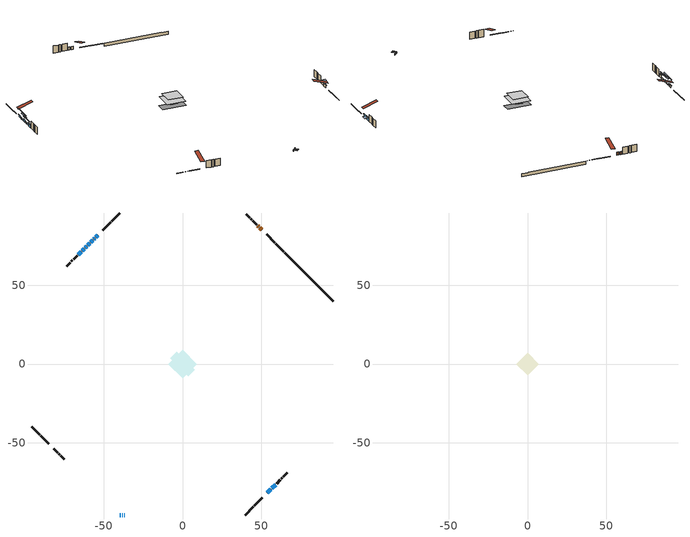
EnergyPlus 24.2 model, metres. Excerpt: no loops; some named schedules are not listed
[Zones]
conditioned space
 floor outside (Floor1 construction): -3.42,0 0,3.42 3.42,0 0,-3.42 z0.3
 floor adiabatic (AdiabaticFloorConstruction): -8.96,0 0,8.96 8.96,0 0,-8.96 z2.74
 floor foundation (Slab1 construction): -7.72,3.51 -3.51,7.72 7.72,-3.51 3.51,-7.72 z-1.83
 wall outside (RimJoist1 construction): 39.71,-95.87 44.93,-90.65 / -95.87,-39.71 -90.65,-44.93 / -39.71,95.87 -44.93,90.65 / 64.32,71.26 59.1,76.48 z0.3:0.6
 wall outside (RimJoist2 construction): 45.58,-90 50.68,-84.9 / -90,-45.58 -84.9,-50.68 / -45.58,90 -50.68,84.9 / 58.45,77.13 53.35,82.23 z0.3:0.6
 wall outside (AdiabaticWallConstruction 1): 50.22,85.36 49.04,86.54 / 48.39,87.19 47.8,87.78 z0.3:2.33
 wall outside (AdiabaticWallConstruction): -39.71,-95.87 -39.18,-95.87 / -38.25,-95.87 -37.89,-95.87 z0.3:1.16; -53.81,81.77 -55.02,80.57 z0.3:1.7; -55.67,79.91 -56.43,79.15 z0.3:1.22; 53.81,-81.77 55.97,-79.61 z0.3:2.08; -57.08,78.5 -58.24,77.35 z0.3:0.91; -36.97,-95.87 -36.59,-95.87 / -62.52,73.06 -63.71,71.87 z0.3:1.52; -58.89,76.69 -60.24,75.34 z0.3:2.05; -60.89,74.69 -61.87,73.72 z0.3:1.37; -64.36,71.22 -66.13,69.46 z0.3:2.33; 56.62,-78.96 59.05,-76.53 z0.3:2.31
 wall outside (Wall1 construction): 59.71,-75.87 62.11,-73.47 / -81.77,-53.81 -79.36,-56.22 / -66.78,68.8 -69.19,66.39 / 47.15,88.43 44.74,90.84 z0.3:5.18
 wall outside (Wall2 construction): 62.77,-72.81 63.41,-72.17 / -78.7,-56.88 -78.06,-57.52 / -69.85,65.73 -70.49,65.09 / 44.08,91.5 43.44,92.14 z0.3:5.18
 wall outside (Wall3 construction): 64.07,-71.51 66.48,-69.1 / -77.41,-58.17 -74.99,-60.59 / -71.14,64.44 -73.56,62.02 / 42.79,92.8 40.37,95.21 z0.3:5.18
 wall foundation (FoundationWall1 construction): 64.98,70.6,-1.83 64.98,70.6,0.3 92.78,42.8,0.3 92.78,42.8,0.07 95.87,39.71,0.07 95.87,39.71,-1.83
 window (WindowConstruction 8): -39.71,-95.87 -39.18,-95.87 z0.3:1.16
 window (WindowConstruction 5): -53.81,81.77 -55.02,80.57 z0.3:1.7
 window (WindowConstruction 6): -55.67,79.91 -56.43,79.15 z0.3:1.21
 window (WindowConstruction 7): 53.81,-81.77 55.97,-79.61 z0.3:2.08
 window (WindowConstruction 11): -57.08,78.5 -58.23,77.35 z0.3:0.91
 window (WindowConstruction 9): -38.25,-95.87 -37.9,-95.87 z0.3:1.16
 window (WindowConstruction 10): -36.97,-95.87 -36.59,-95.87 z0.3:1.52
 window (WindowConstruction): -58.89,76.69 -60.24,75.34 z0.3:2.05
 window (WindowConstruction 1): -60.9,74.69 -61.87,73.72 z0.3:1.37
 window (WindowConstruction 2): -62.52,73.06 -63.71,71.87 z0.3:1.52
 window (WindowConstruction 3): -64.36,71.22 -66.13,69.46 z0.3:2.33
 window (WindowConstruction 4): 56.62,-78.96 59.05,-76.53 z0.3:2.31
 door (Door): 50.22,85.36 49.04,86.54 z0.3:2.33
 door (Door 1): 48.39,87.19 47.8,87.78 z0.3:2.33
 ceiling adiabatic (AdiabaticFloorConstruction): 0,-8.96 8.96,0 0,8.96 -8.96,0 z2.74
attic - vented
 floor to conditioned space (Floor2 construction Reversed): -7.08,0 0,7.08 7.08,0 0,-7.08 z5.18
 roof outside (Roof1 construction): 53.16,-82.43,5.18 46.26,-75.53,8.43 44.44,-77.35,8.43 51.34,-84.24,5.18; -82.43,-53.16,5.18 -75.53,-46.26,8.43 -77.35,-44.44,8.43 -84.24,-51.34,5.18; -53.16,82.43,5.18 -46.26,75.53,8.43 -44.44,77.35,8.43 -51.34,84.24,5.18; 50.88,84.71,5.18 43.98,77.81,8.43 45.8,75.99,8.43 52.69,82.89,5.18
shading: -39.03,-95.87 -39.86,-95.87 -39.86,-98.61 -39.03,-98.61 z1.31; -55.16,80.42 -53.67,81.91 -53.96,82.2 -55.45,80.71 z1.9; -56.57,79.01 -55.53,80.05 -55.82,80.34 -56.86,79.3 z1.42; 56.11,-79.47 53.67,-81.91 53.96,-82.2 56.4,-79.76 z2.28; -61.78,73.8 -53.53,82.05 -53.82,82.34 -62.08,74.09 z5.93; -37.75,-95.87 -38.4,-95.87 -38.4,-98.61 -37.75,-98.61 z1.31; -62.06,73.52 -57.07,78.51 -57.36,78.8 -62.35,73.81 z4.63; -63.69,71.89 -59.07,76.51 -59.36,76.8 -63.98,72.18 z3.95; -65.53,70.05 -60.7,74.88 -60.99,75.17 -65.82,70.34 z4.1; -66.27,69.31 -64.22,71.36 -64.51,71.65 -66.56,69.6 z2.53; 59.16,-76.43 56.52,-79.06 58.46,-81 61.09,-78.36 z2.45
[Building]
Building 1: Terrain=Suburbs
[Site:Location]
Toronto City Centre_ON: Latitude {deg}=43.63; Longitude {deg}=-79.39; Time Zone {hr}=-5; Elevation {m}=77; Keep Site Location Information=Yes
[Site:GroundTemperature:Shallow]
5.01852, 3.26908, 3.12898, 3.95918, 7.29196, 10.6092, 13.4851, 15.3069, 15.4617, 13.9799, 11.1774, 7.9619
[Site:WaterMainsTemperature]
Calculation Method=Schedule; Temperature Schedule=mains temperature schedule
[Material] Roughness=Rough; Thermal Absorptance=0.9
Name | Thickness {m} | Conductivity {W/m-K} | Density {kg/m3} | Specific Heat {J/kg-K} | Solar Absorptance | Visible Absorptance
asphalt or fiberglass shingles | 0.00635 | 0.162714 | 1121.4 | 1465.45 | 0.4 | 0.4
ceiling loosefill ins | 0.169333 | 0.0480833 | 16.02 | 1046.75 | 0.7 | 0.7
ceiling stud and cavity | 0.1397 | 0.170251 | 65.682 | 1177.47 | 0.7 | 0.7
concrete 4.0 in. | 0.1016 | 1.803125 | 2242.8 | 837.4 | 0.7 | 0.7
concrete 8.0 in. | 0.2032 | 1.803125 | 2242.8 | 837.4 | 0.7 | 0.7
door material | 0.04445 | 0.053851 | 512.64 | 1214.23 | 0.7 | 0.7
exterior vertical ins | 0.00489549 | 0.029427 | 32.04 | 1214.23 | 0.7 | 0.7
floor covering | 0.0127 | 0.0433444 | 54.468 | 1339.84 | 0.6 | 0.6
floor rigid ins; rim joist rigid ins | 0.051816 | 0.029427 | 32.04 | 1214.23 | 0.7 | 0.7
floor rigid ins 1; wall rigid ins | 0.512978 | 0.029427 | 32.04 | 1214.23 | 0.7 | 0.7
floor stud and cavity | 0.1397 | 0.324892 | 92.3553 | 1139.71 | 0.7 | 0.7
floor stud and cavity 1 | 0.1397 | 1.75129 | 37.0049 | 1207.88 | 0.7 | 0.7
furniture material conditioned space 1 | 0.1524 | 0.115458 | 640.8 | 1214.23 | 0.6 | 0.6
gypsum board | 0.0127 | 0.160291 | 801 | 837.4 | 0.6 | 0.6
gypsum board 1 | 0.0127 | 0.160291 | 801 | 837.4 | 0.7 | 0.7
osb sheathing 0.5 in. | 0.0127 | 0.115458 | 512.64 | 1214.23 | 0.7 | 0.7
osb sheathing 0.75 in. | 0.01905 | 0.115458 | 512.64 | 1214.23 | 0.7 | 0.7
osb sheathing 2.0 in. | 0.0508 | 0.115458 | 512.64 | 1214.23 | 0.7 | 0.7
rim joist stud and cavity | 0.0508 | 0.0296634 | 125.044 | 1163.47 | 0.6 | 0.6
rim joist stud and cavity 1 | 0.0508 | 0.308293 | 125.044 | 1163.47 | 0.6 | 0.6
slab rigid ins | 0.00181252 | 0.029427 | 32.04 | 1214.23 | 0.7 | 0.7
wall stud and cavity | 0.1397 | 0.0820459 | 139.0536 | 1170.24 | 0.7 | 0.7
wall stud and cavity 1 | 0.1397 | 0.108832 | 139.0536 | 1170.24 | 0.7 | 0.7
wall stud and cavity 2 | 0.1397 | 0.0943382 | 139.0536 | 1170.24 | 0.7 | 0.7
wall stud and cavity 3 | 0.0889 | 0.380278 | 52.3479 | 1209.89 | 0.7 | 0.7
wall stud and cavity 4 | 0.0889 | 0.391764 | 83.0341 | 1211.67 | 0.7 | 0.7
wood siding | 0.0254 | 0.102417 | 544.68 | 1172.36 | 0.4 | 0.4
wood siding 1; wood siding 2; wood siding 3 | 0.0254 | 0.102417 | 544.68 | 1172.36 | 0.7 | 0.7
[WindowMaterial:SimpleGlazingSystem]
Name | U-Factor {W/m2-K} | Solar Heat Gain Coefficient
WindowMaterial | 2.8867 | 0.7
WindowMaterial 1 | 2.9219 | 0.66
WindowMaterial 10 | 2.983789 | 0.6
WindowMaterial 2 | 2.9077 | 0.68
WindowMaterial 3 | 2.95426 | 0.62
WindowMaterial 4 | 2.86682 | 0.71
WindowMaterial 5 | 2.90032 | 0.68
WindowMaterial 6 | 2.94177 | 0.64
WindowMaterial 7 | 2.89521 | 0.69
WindowMaterial 8 | 2.99287 | 0.59
WindowMaterial 9 | 3.10132 | 0.39
[Construction]
AdiabaticFloorConstruction: floor stud and cavity 1, floor rigid ins 1, osb sheathing 0.75 in., floor covering
AdiabaticWallConstruction: wood siding 2, wall rigid ins, wall stud and cavity 3, gypsum board
AdiabaticWallConstruction 1: wood siding 3, wall rigid ins, wall stud and cavity 3, gypsum board
Door; Door 1: door material
Floor1 construction: floor stud and cavity, floor rigid ins, osb sheathing 0.75 in., floor covering
Floor2 construction Reversed: gypsum board, ceiling stud and cavity, ceiling loosefill ins
FoundationWall1 construction: concrete 8.0 in., gypsum board 1
furniture construction conditioned space 1: furniture material conditioned space 1
PartitionWallConstruction: gypsum board, wall stud and cavity 4, gypsum board
RimJoist1 construction: wood siding 1, osb sheathing 2.0 in., rim joist stud and cavity
RimJoist2 construction: wood siding 1, rim joist rigid ins, osb sheathing 2.0 in., rim joist stud and cavity 1
Roof1 construction: asphalt or fiberglass shingles
Slab1 construction: slab rigid ins, concrete 4.0 in.
Wall1 construction: wood siding, osb sheathing 0.5 in., wall stud and cavity, gypsum board
Wall2 construction: wood siding, osb sheathing 0.5 in., wall stud and cavity 1, gypsum board
Wall3 construction: wood siding, osb sheathing 0.5 in., wall stud and cavity 2, gypsum board
WindowConstruction: WindowMaterial
WindowConstruction 1: WindowMaterial 1
WindowConstruction 10; WindowConstruction 8: WindowMaterial 8
WindowConstruction 11: WindowMaterial 10
WindowConstruction 2: WindowMaterial 2
WindowConstruction 3: WindowMaterial 3
WindowConstruction 4: WindowMaterial 4
WindowConstruction 5: WindowMaterial 5
WindowConstruction 6: WindowMaterial 6
WindowConstruction 7: WindowMaterial 7
WindowConstruction 9: WindowMaterial 9
[Zone] Multiplier=1; Part of Total Floor Area=Yes
Name | Volume {m3}
attic - vented | 52.8787
conditioned space | 634.8
[Space]
Name | Zone | Volume {m3}
attic - vented 1 | attic - vented | 52.8787
conditioned space 1 | conditioned space | 634.8
[ZoneInfiltration:EffectiveLeakageArea]
infil attic - vented 1: Zone or Space=attic - vented 1; Schedule=Always On Discrete; Effective Air Leakage Area {cm2}=4219.79; Stack Coefficient=0.000226017; Wind Coefficient=1.01576e-05
[ZoneMixing]
whole house fan mix: Zone or Space=attic - vented; Schedule=Always On Continuous; Design Flow Rate Calculation Method=Flow/Zone; Design Flow Rate {m3/s}=0; Source Zone or Space=conditioned space
[SurfaceProperty:ExposedFoundationPerimeter]
Slab1: Exposed Perimeter Calculation Method=TotalExposedPerimeter; Total Exposed Perimeter {m}=43.689
[InternalMass] Zone or ZoneList=conditioned space; Space or SpaceList=conditioned space 1
Name | Construction | Surface Area {m2}
furniture mass conditioned space 1 | furniture construction conditioned space 1 | 111.488
partition wall mass | PartitionWallConstruction | 278.72
[Lights]
interior lighting: Zone or ZoneList or Space or SpaceList=conditioned space 1; Schedule=interior lighting schedule; Design Level Calculation Method=LightingLevel; Lighting Level {W}=343.2; Return Air Fraction=0; Fraction Radiant=0.6; Fraction Visible=0.2; Fraction Replaceable=1
[People]
occupants: Zone or ZoneList or Space or SpaceList=conditioned space 1; Number of People Schedule=occupants schedule; Number of People Calculation Method=People; Number of People=3; Fraction Radiant=0.314171; Sensible Heat Fraction=0.56303; Activity Level Schedule=occupants activity schedule; Carbon Dioxide Generation Rate {m3/s-W}=0; Enable ASHRAE 55 Comfort Warnings=No; Mean Radiant Temperature Calculation Type=EnclosureAveraged
[ElectricEquipment] Zone or ZoneList or Space or SpaceList=conditioned space 1; Design Level Calculation Method=EquipmentLevel
Name | Schedule | Design Level {W} | Fraction Latent | Fraction Radiant | Fraction Lost
clothes dryer | clothes dryer schedule | 140.772 | 0.015 | 0.081 | 0.85
clothes washer | clothes washer schedule | 32.1985 | 0.03 | 0.162 | 0.7
cooking range | cooking range schedule | 215.147 | 0.08 | 0.432 | 0.2
dishwasher | dishwasher schedule | 66.8632 | 0.3 | 0.18 | 0.4
fridge | fridge schedule | 72.9452 | 0 | 0.6 | 0
mech vent bath fan 0 | mech vent bath fan 0 schedule | 50.2 | 0 | 0 | 1
mech vent bath fan 1 | mech vent bath fan 1 schedule | 50.2 | 0 | 0 | 1
mech vent house fan | mech vent house fan schedule | 0 | 0 | 0 | 1
mech vent house fan cfis | mech vent house fan cfis schedule | 0 | 0 | 0 | 0
mech vent range fan 0 | mech vent range fan 0 schedule | 57 | 0 | 0 | 1
misc plug loads | misc plug loads schedule | 494.7 | 0.045 | 0.513 | 0.1
whole house fan | Always On Discrete | 0 | 0 | 0 | 1
[OtherEquipment] Zone or ZoneList or Space or SpaceList=conditioned space 1; Design Level Calculation Method=EquipmentLevel
Name | Fuel Type | Schedule | Design Level {W} | Fraction Latent | Fraction Radiant | Fraction Lost
clothes dryer 1 | Electricity | clothes dryer schedule | 0 | 0.015 | 0.081 | 0.85
cooking range 1 | Electricity | cooking range schedule | 0 | 0.08 | 0.432 | 0.2
general water use latent | None | general water use schedule | 62.594 | 1 | 0 | 0
general water use sensible | None | general water use schedule | -61.6891 | 0 | 0.6 | 0
mech vent house fan latent load | None | Always On Discrete | 0 | 1 | 0 | 0
mech vent house fan sensible load | None | Always On Discrete | 0 | 0 | 0 | 0
water heater energy adjustment1; water heater energy adjustment2 | NaturalGas | Always On Discrete | 0.01 | 0 | 0 | 1
[ZoneInfiltration:DesignFlowRate] Zone or ZoneList or Space or SpaceList=conditioned space 1; Schedule=Always On Discrete; Design Flow Rate Calculation Method=Flow/Zone; Design Flow Rate {m3/s}=0
infil flow; natural vent flow; whole house fan flow
[Foundation:Kiva]
Foundation Kiva 1: Initial Indoor Air Temperature {C}=18; Wall Height Above Grade {m}=0.300015; Wall Depth Below Slab {m}=0.2032; Custom Block Material Name 1=exterior vertical ins; Custom Block Depth 1 {m}=2.13; Custom Block X Position 1 {m}=0.2159; Custom Block Z Position 1 {m}=0
[Foundation:Kiva:Settings]
Soil Conductivity {W/m-K}=0.849921; Soil Density {kg/m3}=1842.3; Soil Specific Heat {J/kg-K}=418.7; Ground Solar Absorptivity=0.9; Ground Thermal Absorptivity=0.9; Ground Surface Roughness {m}=0.03; Far-Field Width {m}=40; Deep-Ground Boundary Condition=ZeroFlux; Deep-Ground Depth {m}=40; Minimum Cell Dimension {m}=0.2; Maximum Cell Growth Coefficient=3; Simulation Timestep=Timestep
[Exterior:Lights]
exterior lighting: Schedule=exterior lighting schedule; Design Level {W}=75.6
[Schedule:Constant]
Name | Hourly Value
Always On Continuous; mech vent house fan schedule; mech vent house fan cfis schedule; Always On Discrete | 1
occupants activity schedule | 117.228
fridge schedule | 0
[Schedule:Week:Daily]
interior lighting schedule Week Rule - Jan1-Jan27: interior lighting schedule day, interior lighting schedule day, interior lighting schedule day, interior lighting schedule day, interior lighting schedule day, interior lighting schedule day, interior lighting schedule day, interior lighting schedule default day, interior lighting schedule default day, interior lighting schedule default day, interior lighting schedule default day, interior lighting schedule default day
interior lighting schedule Week Rule - Jan28-Feb3: interior lighting schedule day, interior lighting schedule day, interior lighting schedule day, interior lighting schedule day, interior lighting schedule day 1, interior lighting schedule day 1, interior lighting schedule day 1, interior lighting schedule default day, interior lighting schedule default day, interior lighting schedule default day, interior lighting schedule default day, interior lighting schedule default day
interior lighting schedule Week Rule - Feb4-Feb24: interior lighting schedule day 1, interior lighting schedule day 1, interior lighting schedule day 1, interior lighting schedule day 1, interior lighting schedule day 1, interior lighting schedule day 1, interior lighting schedule day 1, interior lighting schedule default day, interior lighting schedule default day, interior lighting schedule default day, interior lighting schedule default day, interior lighting schedule default day
interior lighting schedule Week Rule - Feb25-Mar3: interior lighting schedule day 1, interior lighting schedule day 1, interior lighting schedule day 1, interior lighting schedule day 1, interior lighting schedule day 2, interior lighting schedule day 2, interior lighting schedule day 2, interior lighting schedule default day, interior lighting schedule default day, interior lighting schedule default day, interior lighting schedule default day, interior lighting schedule default day
interior lighting schedule Week Rule - Mar4-Mar31: interior lighting schedule day 2, interior lighting schedule day 2, interior lighting schedule day 2, interior lighting schedule day 2, interior lighting schedule day 2, interior lighting schedule day 2, interior lighting schedule day 2, interior lighting schedule default day, interior lighting schedule default day, interior lighting schedule default day, interior lighting schedule default day, interior lighting schedule default day
interior lighting schedule Week Rule - Apr1-Apr28: interior lighting schedule day 3, interior lighting schedule day 3, interior lighting schedule day 3, interior lighting schedule day 3, interior lighting schedule day 3, interior lighting schedule day 3, interior lighting schedule day 3, interior lighting schedule default day, interior lighting schedule default day, interior lighting schedule default day, interior lighting schedule default day, interior lighting schedule default day
interior lighting schedule Week Rule - Apr29-May5: interior lighting schedule day 3, interior lighting schedule day 3, interior lighting schedule day 4, interior lighting schedule day 4, interior lighting schedule day 4, interior lighting schedule day 4, interior lighting schedule day 4, interior lighting schedule default day, interior lighting schedule default day, interior lighting schedule default day, interior lighting schedule default day, interior lighting schedule default day
interior lighting schedule Week Rule - May6-May26: interior lighting schedule day 4, interior lighting schedule day 4, interior lighting schedule day 4, interior lighting schedule day 4, interior lighting schedule day 4, interior lighting schedule day 4, interior lighting schedule day 4, interior lighting schedule default day, interior lighting schedule default day, interior lighting schedule default day, interior lighting schedule default day, interior lighting schedule default day
interior lighting schedule Week Rule - May27-Jun2: interior lighting schedule day 4, interior lighting schedule day 4, interior lighting schedule day 4, interior lighting schedule day 4, interior lighting schedule day 4, interior lighting schedule day 5, interior lighting schedule day 5, interior lighting schedule default day, interior lighting schedule default day, interior lighting schedule default day, interior lighting schedule default day, interior lighting schedule default day
interior lighting schedule Week Rule - Jun3-Jun30: interior lighting schedule day 5, interior lighting schedule day 5, interior lighting schedule day 5, interior lighting schedule day 5, interior lighting schedule day 5, interior lighting schedule day 5, interior lighting schedule day 5, interior lighting schedule default day, interior lighting schedule default day, interior lighting schedule default day, interior lighting schedule default day, interior lighting schedule default day
interior lighting schedule Week Rule - Jul1-Jul28: interior lighting schedule day 6, interior lighting schedule day 6, interior lighting schedule day 6, interior lighting schedule day 6, interior lighting schedule day 6, interior lighting schedule day 6, interior lighting schedule day 6, interior lighting schedule default day, interior lighting schedule default day, interior lighting schedule default day, interior lighting schedule default day, interior lighting schedule default day
interior lighting schedule Week Rule - Jul29-Aug4: interior lighting schedule day 6, interior lighting schedule day 6, interior lighting schedule day 6, interior lighting schedule day 7, interior lighting schedule day 7, interior lighting schedule day 7, interior lighting schedule day 7, interior lighting schedule default day, interior lighting schedule default day, interior lighting schedule default day, interior lighting schedule default day, interior lighting schedule default day
interior lighting schedule Week Rule - Aug5-Aug25: interior lighting schedule day 7, interior lighting schedule day 7, interior lighting schedule day 7, interior lighting schedule day 7, interior lighting schedule day 7, interior lighting schedule day 7, interior lighting schedule day 7, interior lighting schedule default day, interior lighting schedule default day, interior lighting schedule default day, interior lighting schedule default day, interior lighting schedule default day
interior lighting schedule Week Rule - Aug26-Sep1: interior lighting schedule day 7, interior lighting schedule day 7, interior lighting schedule day 7, interior lighting schedule day 7, interior lighting schedule day 7, interior lighting schedule day 7, interior lighting schedule day 8, interior lighting schedule default day, interior lighting schedule default day, interior lighting schedule default day, interior lighting schedule default day, interior lighting schedule default day
interior lighting schedule Week Rule - Sep2-Sep29: interior lighting schedule day 8, interior lighting schedule day 8, interior lighting schedule day 8, interior lighting schedule day 8, interior lighting schedule day 8, interior lighting schedule day 8, interior lighting schedule day 8, interior lighting schedule default day, interior lighting schedule default day, interior lighting schedule default day, interior lighting schedule default day, interior lighting schedule default day
interior lighting schedule Week Rule - Sep30-Oct6: interior lighting schedule day 8, interior lighting schedule day 9, interior lighting schedule day 9, interior lighting schedule day 9, interior lighting schedule day 9, interior lighting schedule day 9, interior lighting schedule day 9, interior lighting schedule default day, interior lighting schedule default day, interior lighting schedule default day, interior lighting schedule default day, interior lighting schedule default day
interior lighting schedule Week Rule - Oct7-Oct27: interior lighting schedule day 9, interior lighting schedule day 9, interior lighting schedule day 9, interior lighting schedule day 9, interior lighting schedule day 9, interior lighting schedule day 9, interior lighting schedule day 9, interior lighting schedule default day, interior lighting schedule default day, interior lighting schedule default day, interior lighting schedule default day, interior lighting schedule default day
interior lighting schedule Week Rule - Oct28-Nov3: interior lighting schedule day 9, interior lighting schedule day 9, interior lighting schedule day 9, interior lighting schedule day 9, interior lighting schedule day 10, interior lighting schedule day 10, interior lighting schedule day 10, interior lighting schedule default day, interior lighting schedule default day, interior lighting schedule default day, interior lighting schedule default day, interior lighting schedule default day
interior lighting schedule Week Rule - Nov4-Nov24: interior lighting schedule day 10, interior lighting schedule day 10, interior lighting schedule day 10, interior lighting schedule day 10, interior lighting schedule day 10, interior lighting schedule day 10, interior lighting schedule day 10, interior lighting schedule default day, interior lighting schedule default day, interior lighting schedule default day, interior lighting schedule default day, interior lighting schedule default day
interior lighting schedule Week Rule - Nov25-Dec1: interior lighting schedule day 10, interior lighting schedule day 10, interior lighting schedule day 10, interior lighting schedule day 10, interior lighting schedule day 10, interior lighting schedule day 10, interior lighting schedule day 11, interior lighting schedule default day, interior lighting schedule default day, interior lighting schedule default day, interior lighting schedule default day, interior lighting schedule default day
interior lighting schedule Week Rule - Dec2-Dec31: interior lighting schedule day 11, interior lighting schedule day 11, interior lighting schedule day 11, interior lighting schedule day 11, interior lighting schedule day 11, interior lighting schedule day 11, interior lighting schedule day 11, interior lighting schedule default day, interior lighting schedule default day, interior lighting schedule default day, interior lighting schedule default day, interior lighting schedule default day
occupants schedule Week Rule - Jan1-Dec31: occupants schedule day, occupants schedule day, occupants schedule day, occupants schedule day, occupants schedule day, occupants schedule day, occupants schedule day, occupants schedule default day, occupants schedule default day, occupants schedule default day, occupants schedule default day, occupants schedule default day
clothes dryer schedule Week Rule - Jan1-Dec31: clothes dryer schedule day, clothes dryer schedule day, clothes dryer schedule day, clothes dryer schedule day, clothes dryer schedule day, clothes dryer schedule day, clothes dryer schedule day, clothes dryer schedule default day, clothes dryer schedule default day, clothes dryer schedule default day, clothes dryer schedule default day, clothes dryer schedule default day
clothes washer schedule Week Rule - Jan1-Dec31: clothes washer schedule day, clothes washer schedule day, clothes washer schedule day, clothes washer schedule day, clothes washer schedule day, clothes washer schedule day, clothes washer schedule day, clothes washer schedule default day, clothes washer schedule default day, clothes washer schedule default day, clothes washer schedule default day, clothes washer schedule default day
cooking range schedule Week Rule - Jan1-Dec31: cooking range schedule day, cooking range schedule day, cooking range schedule day, cooking range schedule day, cooking range schedule day, cooking range schedule day, cooking range schedule day, cooking range schedule default day, cooking range schedule default day, cooking range schedule default day, cooking range schedule default day, cooking range schedule default day
dishwasher schedule Week Rule - Jan1-Dec31: dishwasher schedule day, dishwasher schedule day, dishwasher schedule day, dishwasher schedule day, dishwasher schedule day, dishwasher schedule day, dishwasher schedule day, dishwasher schedule default day, dishwasher schedule default day, dishwasher schedule default day, dishwasher schedule default day, dishwasher schedule default day
mech vent bath fan 0 schedule Week Rule - Jan1-Dec31: mech vent bath fan 0 schedule day, mech vent bath fan 0 schedule day, mech vent bath fan 0 schedule day, mech vent bath fan 0 schedule day, mech vent bath fan 0 schedule day, mech vent bath fan 0 schedule day, mech vent bath fan 0 schedule day, mech vent bath fan 0 schedule default day, mech vent bath fan 0 schedule default day, mech vent bath fan 0 schedule default day, mech vent bath fan 0 schedule default day, mech vent bath fan 0 schedule default day
mech vent bath fan 1 schedule Week Rule - Jan1-Dec31: mech vent bath fan 1 schedule day, mech vent bath fan 1 schedule day, mech vent bath fan 1 schedule day, mech vent bath fan 1 schedule day, mech vent bath fan 1 schedule day, mech vent bath fan 1 schedule day, mech vent bath fan 1 schedule day, mech vent bath fan 1 schedule default day, mech vent bath fan 1 schedule default day, mech vent bath fan 1 schedule default day, mech vent bath fan 1 schedule default day, mech vent bath fan 1 schedule default day
mech vent range fan 0 schedule Week Rule - Jan1-Dec31: mech vent range fan 0 schedule day, mech vent range fan 0 schedule day, mech vent range fan 0 schedule day, mech vent range fan 0 schedule day, mech vent range fan 0 schedule day, mech vent range fan 0 schedule day, mech vent range fan 0 schedule day, mech vent range fan 0 schedule default day, mech vent range fan 0 schedule default day, mech vent range fan 0 schedule default day, mech vent range fan 0 schedule default day, mech vent range fan 0 schedule default day
misc plug loads schedule Week Rule - Jan1-Dec31: misc plug loads schedule day, misc plug loads schedule day, misc plug loads schedule day, misc plug loads schedule day, misc plug loads schedule day, misc plug loads schedule day, misc plug loads schedule day, misc plug loads schedule default day, misc plug loads schedule default day, misc plug loads schedule default day, misc plug loads schedule default day, misc plug loads schedule default day
general water use schedule Week Rule - Jan1-Dec31: general water use schedule day, general water use schedule day, general water use schedule day, general water use schedule day, general water use schedule day, general water use schedule day, general water use schedule day, general water use schedule default day, general water use schedule default day, general water use schedule default day, general water use schedule default day, general water use schedule default day
exterior lighting schedule Week Rule - Jan1-Jan27: exterior lighting schedule day, exterior lighting schedule day, exterior lighting schedule day, exterior lighting schedule day, exterior lighting schedule day, exterior lighting schedule day, exterior lighting schedule day, exterior lighting schedule default day, exterior lighting schedule default day, exterior lighting schedule default day, exterior lighting schedule default day, exterior lighting schedule default day
exterior lighting schedule Week Rule - Jan28-Feb3: exterior lighting schedule day, exterior lighting schedule day, exterior lighting schedule day, exterior lighting schedule day, exterior lighting schedule day 1, exterior lighting schedule day 1, exterior lighting schedule day 1, exterior lighting schedule default day, exterior lighting schedule default day, exterior lighting schedule default day, exterior lighting schedule default day, exterior lighting schedule default day
exterior lighting schedule Week Rule - Feb4-Feb24: exterior lighting schedule day 1, exterior lighting schedule day 1, exterior lighting schedule day 1, exterior lighting schedule day 1, exterior lighting schedule day 1, exterior lighting schedule day 1, exterior lighting schedule day 1, exterior lighting schedule default day, exterior lighting schedule default day, exterior lighting schedule default day, exterior lighting schedule default day, exterior lighting schedule default day
exterior lighting schedule Week Rule - Feb25-Mar3: exterior lighting schedule day 1, exterior lighting schedule day 1, exterior lighting schedule day 1, exterior lighting schedule day 1, exterior lighting schedule day 2, exterior lighting schedule day 2, exterior lighting schedule day 2, exterior lighting schedule default day, exterior lighting schedule default day, exterior lighting schedule default day, exterior lighting schedule default day, exterior lighting schedule default day
exterior lighting schedule Week Rule - Mar4-Mar31: exterior lighting schedule day 2, exterior lighting schedule day 2, exterior lighting schedule day 2, exterior lighting schedule day 2, exterior lighting schedule day 2, exterior lighting schedule day 2, exterior lighting schedule day 2, exterior lighting schedule default day, exterior lighting schedule default day, exterior lighting schedule default day, exterior lighting schedule default day, exterior lighting schedule default day
exterior lighting schedule Week Rule - Apr1-Apr28: exterior lighting schedule day 3, exterior lighting schedule day 3, exterior lighting schedule day 3, exterior lighting schedule day 3, exterior lighting schedule day 3, exterior lighting schedule day 3, exterior lighting schedule day 3, exterior lighting schedule default day, exterior lighting schedule default day, exterior lighting schedule default day, exterior lighting schedule default day, exterior lighting schedule default day
exterior lighting schedule Week Rule - Apr29-May5: exterior lighting schedule day 3, exterior lighting schedule day 3, exterior lighting schedule day 4, exterior lighting schedule day 4, exterior lighting schedule day 4, exterior lighting schedule day 4, exterior lighting schedule day 4, exterior lighting schedule default day, exterior lighting schedule default day, exterior lighting schedule default day, exterior lighting schedule default day, exterior lighting schedule default day
exterior lighting schedule Week Rule - May6-May26: exterior lighting schedule day 4, exterior lighting schedule day 4, exterior lighting schedule day 4, exterior lighting schedule day 4, exterior lighting schedule day 4, exterior lighting schedule day 4, exterior lighting schedule day 4, exterior lighting schedule default day, exterior lighting schedule default day, exterior lighting schedule default day, exterior lighting schedule default day, exterior lighting schedule default day
exterior lighting schedule Week Rule - May27-Jun2: exterior lighting schedule day 4, exterior lighting schedule day 4, exterior lighting schedule day 4, exterior lighting schedule day 4, exterior lighting schedule day 4, exterior lighting schedule day 5, exterior lighting schedule day 5, exterior lighting schedule default day, exterior lighting schedule default day, exterior lighting schedule default day, exterior lighting schedule default day, exterior lighting schedule default day
exterior lighting schedule Week Rule - Jun3-Jun30: exterior lighting schedule day 5, exterior lighting schedule day 5, exterior lighting schedule day 5, exterior lighting schedule day 5, exterior lighting schedule day 5, exterior lighting schedule day 5, exterior lighting schedule day 5, exterior lighting schedule default day, exterior lighting schedule default day, exterior lighting schedule default day, exterior lighting schedule default day, exterior lighting schedule default day
exterior lighting schedule Week Rule - Jul1-Jul28: exterior lighting schedule day 6, exterior lighting schedule day 6, exterior lighting schedule day 6, exterior lighting schedule day 6, exterior lighting schedule day 6, exterior lighting schedule day 6, exterior lighting schedule day 6, exterior lighting schedule default day, exterior lighting schedule default day, exterior lighting schedule default day, exterior lighting schedule default day, exterior lighting schedule default day
exterior lighting schedule Week Rule - Jul29-Aug4: exterior lighting schedule day 6, exterior lighting schedule day 6, exterior lighting schedule day 6, exterior lighting schedule day 7, exterior lighting schedule day 7, exterior lighting schedule day 7, exterior lighting schedule day 7, exterior lighting schedule default day, exterior lighting schedule default day, exterior lighting schedule default day, exterior lighting schedule default day, exterior lighting schedule default day
exterior lighting schedule Week Rule - Aug5-Aug25: exterior lighting schedule day 7, exterior lighting schedule day 7, exterior lighting schedule day 7, exterior lighting schedule day 7, exterior lighting schedule day 7, exterior lighting schedule day 7, exterior lighting schedule day 7, exterior lighting schedule default day, exterior lighting schedule default day, exterior lighting schedule default day, exterior lighting schedule default day, exterior lighting schedule default day
exterior lighting schedule Week Rule - Aug26-Sep1: exterior lighting schedule day 7, exterior lighting schedule day 7, exterior lighting schedule day 7, exterior lighting schedule day 7, exterior lighting schedule day 7, exterior lighting schedule day 7, exterior lighting schedule day 8, exterior lighting schedule default day, exterior lighting schedule default day, exterior lighting schedule default day, exterior lighting schedule default day, exterior lighting schedule default day
[Schedule:Year]
interior lighting schedule: interior lighting schedule Week Rule - Jan1-Jan27, 1, 1, 1, 27, interior lighting schedule Week Rule - Jan28-Feb3, 1, 28, 2, 3, interior lighting schedule Week Rule - Feb4-Feb24, 2, 4, 2, 24, interior lighting schedule Week Rule - Feb25-Mar3, 2, 25, 3, 3, interior lighting schedule Week Rule - Mar4-Mar31, 3, 4, 3, 31, interior lighting schedule Week Rule - Apr1-Apr28, 4, 1, 4, 28, interior lighting schedule Week Rule - Apr29-May5, 4, 29, 5, 5, interior lighting schedule Week Rule - May6-May26, 5, 6, 5, 26, interior lighting schedule Week Rule - May27-Jun2, 5, 27, 6, 2, interior lighting schedule Week Rule - Jun3-Jun30, 6, 3, 6, 30, interior lighting schedule Week Rule - Jul1-Jul28, 7, 1, 7, 28, interior lighting schedule Week Rule - Jul29-Aug4, 7, 29, 8, 4, interior lighting schedule Week Rule - Aug5-Aug25, 8, 5, 8, 25, interior lighting schedule Week Rule - Aug26-Sep1, 8, 26, 9, 1, interior lighting schedule Week Rule - Sep2-Sep29, 9, 2, 9, 29, interior lighting schedule Week Rule - Sep30-Oct6, 9, 30, 10, 6, interior lighting schedule Week Rule - Oct7-Oct27, 10, 7, 10, 27, interior lighting schedule Week Rule - Oct28-Nov3, 10, 28, 11, 3, interior lighting schedule Week Rule - Nov4-Nov24, 11, 4, 11, 24, interior lighting schedule Week Rule - Nov25-Dec1, 11, 25, 12, 1, interior lighting schedule Week Rule - Dec2-Dec31, 12, 2, 12, 31
occupants schedule: occupants schedule Week Rule - Jan1-Dec31, 1, 1, 12, 31
clothes dryer schedule: clothes dryer schedule Week Rule - Jan1-Dec31, 1, 1, 12, 31
clothes washer schedule: clothes washer schedule Week Rule - Jan1-Dec31, 1, 1, 12, 31
cooking range schedule: cooking range schedule Week Rule - Jan1-Dec31, 1, 1, 12, 31
dishwasher schedule: dishwasher schedule Week Rule - Jan1-Dec31, 1, 1, 12, 31
mech vent bath fan 0 schedule: mech vent bath fan 0 schedule Week Rule - Jan1-Dec31, 1, 1, 12, 31
mech vent bath fan 1 schedule: mech vent bath fan 1 schedule Week Rule - Jan1-Dec31, 1, 1, 12, 31
mech vent range fan 0 schedule: mech vent range fan 0 schedule Week Rule - Jan1-Dec31, 1, 1, 12, 31
misc plug loads schedule: misc plug loads schedule Week Rule - Jan1-Dec31, 1, 1, 12, 31
general water use schedule: general water use schedule Week Rule - Jan1-Dec31, 1, 1, 12, 31
exterior lighting schedule: exterior lighting schedule Week Rule - Jan1-Jan27, 1, 1, 1, 27, exterior lighting schedule Week Rule - Jan28-Feb3, 1, 28, 2, 3, exterior lighting schedule Week Rule - Feb4-Feb24, 2, 4, 2, 24, exterior lighting schedule Week Rule - Feb25-Mar3, 2, 25, 3, 3, exterior lighting schedule Week Rule - Mar4-Mar31, 3, 4, 3, 31, exterior lighting schedule Week Rule - Apr1-Apr28, 4, 1, 4, 28, exterior lighting schedule Week Rule - Apr29-May5, 4, 29, 5, 5, exterior lighting schedule Week Rule - May6-May26, 5, 6, 5, 26, exterior lighting schedule Week Rule - May27-Jun2, 5, 27, 6, 2, exterior lighting schedule Week Rule - Jun3-Jun30, 6, 3, 6, 30, exterior lighting schedule Week Rule - Jul1-Jul28, 7, 1, 7, 28, exterior lighting schedule Week Rule - Jul29-Aug4, 7, 29, 8, 4, exterior lighting schedule Week Rule - Aug5-Aug25, 8, 5, 8, 25, exterior lighting schedule Week Rule - Aug26-Sep1, 8, 26, 9, 1, exterior lighting schedule Week Rule - Sep2-Sep29, 9, 2, 9, 29, exterior lighting schedule Week Rule - Sep30-Oct6, 9, 30, 10, 6, exterior lighting schedule Week Rule - Oct7-Oct27, 10, 7, 10, 27, exterior lighting schedule Week Rule - Oct28-Nov3, 10, 28, 11, 3, exterior lighting schedule Week Rule - Nov4-Nov24, 11, 4, 11, 24, exterior lighting schedule Week Rule - Nov25-Dec1, 11, 25, 12, 1, exterior lighting schedule Week Rule - Dec2-Dec31, 12, 2, 12, 31
[Schedule:Compact]
mains temperature schedule: Through: 01/01, For: AllDays, Until: 24:00, 8.80333, Through: 01/02, For: AllDays, Until: 24:00, 8.74333, Through: 01/03, For: AllDays, Until: 24:00, 8.68389, Through: 01/04, For: AllDays, Until: 24:00, 8.62611, Through: 01/05, For: AllDays, Until: 24:00, 8.56944, Through: 01/06, For: AllDays, Until: 24:00, 8.51389, Through: 01/07, For: AllDays, Until: 24:00, 8.45944, Through: 01/08, For: AllDays, Until: 24:00, 8.40611, Through: 01/09, For: AllDays, Until: 24:00, 8.35389, Through: 01/10, For: AllDays, Until: 24:00, 8.30278, Through: 01/11, For: AllDays, Until: 24:00, 8.25333, Through: 01/12, For: AllDays, Until: 24:00, 8.205, Through: 01/13, For: AllDays, Until: 24:00, 8.15778, Through: 01/14, For: AllDays, Until: 24:00, 8.11222, Through: 01/15, For: AllDays, Until: 24:00, 8.06778, Through: 01/16, For: AllDays, Until: 24:00, 8.02444, Through: 01/17, For: AllDays, Until: 24:00, 7.98222, Through: 01/18, For: AllDays, Until: 24:00, 7.94167, Through: 01/19, For: AllDays, Until: 24:00, 7.90222, Through: 01/20, For: AllDays, Until: 24:00, 7.86444, Through: 01/21, For: AllDays, Until: 24:00, 7.82778, Through: 01/22, For: AllDays, Until: 24:00, 7.79278, Through: 01/23, For: AllDays, Until: 24:00, 7.75889, Through: 01/24, For: AllDays, Until: 24:00, 7.72667, Through: 01/25, For: AllDays, Until: 24:00, 7.69556, Through: 01/26, For: AllDays, Until: 24:00, 7.66611, Through: 01/27, For: AllDays, Until: 24:00, 7.63778, Through: 01/28, For: AllDays, Until: 24:00, 7.61111, Through: 01/29, For: AllDays, Until: 24:00, 7.58556, Through: 01/30, For: AllDays, Until: 24:00, 7.56167, Through: 01/31, For: AllDays, Until: 24:00, 7.53944, Through: 02/01, For: AllDays, Until: 24:00, 7.51833, Through: 02/02, For: AllDays, Until: 24:00, 7.49889, Through: 02/03, For: AllDays, Until: 24:00, 7.48111, Through: 02/04, For: AllDays, Until: 24:00, 7.46444, Through: 02/05, For: AllDays, Until: 24:00, 7.44944, Through: 02/06, For: AllDays, Until: 24:00, 7.43556, Through: 02/07, For: AllDays, Until: 24:00, 7.42333, Through: 02/08, For: AllDays, Until: 24:00, 7.41278, Through: 02/09, For: AllDays, Until: 24:00, 7.40389, Through: 02/10, For: AllDays, Until: 24:00, 7.39611, Through: 02/11, For: AllDays, Until: 24:00, 7.39, Through: 02/12, For: AllDays, Until: 24:00, 7.38556, Through: 02/13, For: AllDays, Until: 24:00, 7.38222, Through: 02/14, For: AllDays, Until: 24:00, 7.38056, Through: 02/15, For: AllDays, Until: 24:00, 7.38056, Through: 02/16, For: AllDays, Until: 24:00, 7.38222, Through: 02/17, For: AllDays, Until: 24:00, 7.385, Through: 02/18, For: AllDays, Until: 24:00, 7.38944, Through: 02/19, For: AllDays, Until: 24:00, 7.395, Through: 02/20, For: AllDays, Until: 24:00, 7.40278, Through: 02/21, For: AllDays, Until: 24:00, 7.41167, Through: 02/22, For: AllDays, Until: 24:00, 7.42222, Through: 02/23, For: AllDays, Until: 24:00, 7.43389, Through: 02/24, For: AllDays, Until: 24:00, 7.44722, Through: 02/25, For: AllDays, Until: 24:00, 7.46222, Through: 02/26, For: AllDays, Until: 24:00, 7.47833, Through: 02/27, For: AllDays, Until: 24:00, 7.49611, Through: 02/28, For: AllDays, Until: 24:00, 7.51556, Through: 03/01, For: AllDays, Until: 24:00, 7.53667, Through: 03/02, For: AllDays, Until: 24:00, 7.55889, Through: 03/03, For: AllDays, Until: 24:00, 7.58222, Through: 03/04, For: AllDays, Until: 24:00, 7.60722, Through: 03/05, For: AllDays, Until: 24:00, 7.63389, Through: 03/06, For: AllDays, Until: 24:00, 7.66222, Through: 03/07, For: AllDays, Until: 24:00, 7.69111, Through: 03/08, For: AllDays, Until: 24:00, 7.72222, Through: 03/09, For: AllDays, Until: 24:00, 7.75444, Through: 03/10, For: AllDays, Until: 24:00, 7.78778, Through: 03/11, For: AllDays, Until: 24:00, 7.82278, Through: 03/12, For: AllDays, Until: 24:00, 7.85944, Through: 03/13, For: AllDays, Until: 24:00, 7.89722, Through: 03/14, For: AllDays, Until: 24:00, 7.93611, Through: 03/15, For: AllDays, Until: 24:00, 7.97667, Through: 03/16, For: AllDays, Until: 24:00, 8.01833, Through: 03/17, For: AllDays, Until: 24:00, 8.06167, Through: 03/18, For: AllDays, Until: 24:00, 8.10611, Through: 03/19, For: AllDays, Until: 24:00, 8.15167, Through: 03/20, For: AllDays, Until: 24:00, 8.19833, Through: 03/21, For: AllDays, Until: 24:00, 8.24667, Through: 03/22, For: AllDays, Until: 24:00, 8.29611, Through: 03/23, For: AllDays, Until: 24:00, 8.34667, Through: 03/24, For: AllDays, Until: 24:00, 8.39889, Through: 03/25, For: AllDays, Until: 24:00, 8.45167, Through: 03/26, For: AllDays, Until: 24:00, 8.50611, Through: 03/27, For: AllDays, Until: 24:00, 8.56167, Through: 03/28, For: AllDays, Until: 24:00, 8.61833, Through: 03/29, For: AllDays, Until: 24:00, 8.67611, Through: 03/30, For: AllDays, Until: 24:00, 8.735, Through: 03/31, For: AllDays, Until: 24:00, 8.795, Through: 04/01, For: AllDays, Until: 24:00, 8.85611, Through: 04/02, For: AllDays, Until: 24:00, 8.91833, Through: 04/03, For: AllDays, Until: 24:00, 8.98167, Through: 04/04, For: AllDays, Until: 24:00, 9.04556, Through: 04/05, For: AllDays, Until: 24:00, 9.11111, Through: 04/06, For: AllDays, Until: 24:00, 9.17722, Through: 04/07, For: AllDays, Until: 24:00, 9.24444, Through: 04/08, For: AllDays, Until: 24:00, 9.31222, Through: 04/09, For: AllDays, Until: 24:00, 9.38167, Through: 04/10, For: AllDays, Until: 24:00, 9.45167, Through: 04/11, For: AllDays, Until: 24:00, 9.52222, Through: 04/12, For: AllDays, Until: 24:00, 9.59444, Through: 04/13, For: AllDays, Until: 24:00, 9.66667, Through: 04/14, For: AllDays, Until: 24:00, 9.74, Through: 04/15, For: AllDays, Until: 24:00, 9.81444, Through: 04/16, For: AllDays, Until: 24:00, 9.88944, Through: 04/17, For: AllDays, Until: 24:00, 9.96556, Through: 04/18, For: AllDays, Until: 24:00, 10.0417, Through: 04/19, For: AllDays, Until: 24:00, 10.1189, Through: 04/20, For: AllDays, Until: 24:00, 10.1972, Through: 04/21, For: AllDays, Until: 24:00, 10.2756, Through: 04/22, For: AllDays, Until: 24:00, 10.355, Through: 04/23, For: AllDays, Until: 24:00, 10.435, Through: 04/24, For: AllDays, Until: 24:00, 10.515, Through: 04/25, For: AllDays, Until: 24:00, 10.5961, Through: 04/26, For: AllDays, Until: 24:00, 10.6778, Through: 04/27, For: AllDays, Until: 24:00, 10.76, Through: 04/28, For: AllDays, Until: 24:00, 10.8428, Through: 04/29, For: AllDays, Until: 24:00, 10.9261, Through: 04/30, For: AllDays, Until: 24:00, 11.0094, Through: 05/01, For: AllDays, Until: 24:00, 11.0933, Through: 05/02, For: AllDays, Until: 24:00, 11.1778, Through: 05/03, For: AllDays, Until: 24:00, 11.2628, Through: 05/04, For: AllDays, Until: 24:00, 11.3478, Through: 05/05, For: AllDays, Until: 24:00, 11.4333, Through: 05/06, For: AllDays, Until: 24:00, 11.5189, Through: 05/07, For: AllDays, Until: 24:00, 11.605, Through: 05/08, For: AllDays, Until: 24:00, 11.6917, Through: 05/09, For: AllDays, Until: 24:00, 11.7778, Through: 05/10, For: AllDays, Until: 24:00, 11.865, Through: 05/11, For: AllDays, Until: 24:00, 11.9517, Through: 05/12, For: AllDays, Until: 24:00, 12.0389, Through: 05/13, For: AllDays, Until: 24:00, 12.1261, Through: 05/14, For: AllDays, Until: 24:00, 12.2133, Through: 05/15, For: AllDays, Until: 24:00, 12.3006, Through: 05/16, For: AllDays, Until: 24:00, 12.3883, Through: 05/17, For: AllDays, Until: 24:00, 12.4756, Through: 05/18, For: AllDays, Until: 24:00, 12.5628, Through: 05/19, For: AllDays, Until: 24:00, 12.6506, Through: 05/20, For: AllDays, Until: 24:00, 12.7378, Through: 05/21, For: AllDays, Until: 24:00, 12.825, Through: 05/22, For: AllDays, Until: 24:00, 12.9122, Through: 05/23, For: AllDays, Until: 24:00, 12.9994, Through: 05/24, For: AllDays, Until: 24:00, 13.0861, Through: 05/25, For: AllDays, Until: 24:00, 13.1728, Through: 05/26, For: AllDays, Until: 24:00, 13.2594, Through: 05/27, For: AllDays, Until: 24:00, 13.3456, Through: 05/28, For: AllDays, Until: 24:00, 13.4317, Through: 05/29, For: AllDays, Until: 24:00, 13.5172, Through: 05/30, For: AllDays, Until: 24:00, 13.6028, Through: 05/31, For: AllDays, Until: 24:00, 13.6878, Through: 06/01, For: AllDays, Until: 24:00, 13.7722, Through: 06/02, For: AllDays, Until: 24:00, 13.8567, Through: 06/03, For: AllDays, Until: 24:00, 13.9406, Through: 06/04, For: AllDays, Until: 24:00, 14.0239, Through: 06/05, For: AllDays, Until: 24:00, 14.1067, Through: 06/06, For: AllDays, Until: 24:00, 14.1894, Through: 06/07, For: AllDays, Until: 24:00, 14.2711, Through: 06/08, For: AllDays, Until: 24:00, 14.3528, Through: 06/09, For: AllDays, Until: 24:00, 14.4339, Through: 06/10, For: AllDays, Until: 24:00, 14.5139, Through: 06/11, For: AllDays, Until: 24:00, 14.5939, Through: 06/12, For: AllDays, Until: 24:00, 14.6728, Through: 06/13, For: AllDays, Until: 24:00, 14.7511, Through: 06/14, For: AllDays, Until: 24:00, 14.8289, Through: 06/15, For: AllDays, Until: 24:00, 14.9061, Through: 06/16, For: AllDays, Until: 24:00, 14.9822, Through: 06/17, For: AllDays, Until: 24:00, 15.0578, Through: 06/18, For: AllDays, Until: 24:00, 15.1328, Through: 06/19, For: AllDays, Until: 24:00, 15.2067, Through: 06/20, For: AllDays, Until: 24:00, 15.28, Through: 06/21, For: AllDays, Until: 24:00, 15.3522, Through: 06/22, For: AllDays, Until: 24:00, 15.4239, Through: 06/23, For: AllDays, Until: 24:00, 15.4944, Through: 06/24, For: AllDays, Until: 24:00, 15.5639, Through: 06/25, For: AllDays, Until: 24:00, 15.6328, Through: 06/26, For: AllDays, Until: 24:00, 15.7006, Through: 06/27, For: AllDays, Until: 24:00, 15.7678, Through: 06/28, For: AllDays, Until: 24:00, 15.8333, Through: 06/29, For: AllDays, Until: 24:00, 15.8983, Through: 06/30, For: AllDays, Until: 24:00, 15.9622, Through: 07/01, For: AllDays, Until: 24:00, 16.025, Through: 07/02, For: AllDays, Until: 24:00, 16.0872, Through: 07/03, For: AllDays, Until: 24:00, 16.1478, Through: 07/04, For: AllDays, Until: 24:00, 16.2072, Through: 07/05, For: AllDays, Until: 24:00, 16.2661, Through: 07/06, For: AllDays, Until: 24:00, 16.3233, Through: 07/07, For: AllDays, Until: 24:00, 16.3794, Through: 07/08, For: AllDays, Until: 24:00, 16.435, Through: 07/09, For: AllDays, Until: 24:00, 16.4889, Through: 07/10, For: AllDays, Until: 24:00, 16.5417, Through: 07/11, For: AllDays, Until: 24:00, 16.5928, Through: 07/12, For: AllDays, Until: 24:00, 16.6433, Through: 07/13, For: AllDays, Until: 24:00, 16.6922, Through: 07/14, For: AllDays, Until: 24:00, 16.74, Through: 07/15, For: AllDays, Until: 24:00, 16.7867, Through: 07/16, For: AllDays, Until: 24:00, 16.8322, Through: 07/17, For: AllDays, Until: 24:00, 16.8761, Through: 07/18, For: AllDays, Until: 24:00, 16.9189, Through: 07/19, For: AllDays, Until: 24:00, 16.96, Through: 07/20, For: AllDays, Until: 24:00, 17, Through: 07/21, For: AllDays, Until: 24:00, 17.0389, Through: 07/22, For: AllDays, Until: 24:00, 17.0761, Through: 07/23, For: AllDays, Until: 24:00, 17.1122, Through: 07/24, For: AllDays, Until: 24:00, 17.1467, Through: 07/25, For: AllDays, Until: 24:00, 17.18, Through: 07/26, For: AllDays, Until: 24:00, 17.2117, Through: 07/27, For: AllDays, Until: 24:00, 17.2422, Through: 07/28, For: AllDays, Until: 24:00, 17.2711, Through: 07/29, For: AllDays, Until: 24:00, 17.2983, Through: 07/30, For: AllDays, Until: 24:00, 17.3244, Through: 07/31, For: AllDays, Until: 24:00, 17.3494, Through: 08/01, For: AllDays, Until: 24:00, 17.3728, Through: 08/02, For: AllDays, Until: 24:00, 17.3944, Through: 08/03, For: AllDays, Until: 24:00, 17.4144, Through: 08/04, For: AllDays, Until: 24:00, 17.4333, Through: 08/05, For: AllDays, Until: 24:00, 17.4506, Through: 08/06, For: AllDays, Until: 24:00, 17.4667, Through: 08/07, For: AllDays, Until: 24:00, 17.4811, Through: 08/08, For: AllDays, Until: 24:00, 17.4939, Through: 08/09, For: AllDays, Until: 24:00, 17.5056, Through: 08/10, For: AllDays, Until: 24:00, 17.5156, Through: 08/11, For: AllDays, Until: 24:00, 17.5239, Through: 08/12, For: AllDays, Until: 24:00, 17.5311, Through: 08/13, For: AllDays, Until: 24:00, 17.5361, Through: 08/14, For: AllDays, Until: 24:00, 17.54, Through: 08/15, For: AllDays, Until: 24:00, 17.5428, Through: 08/16, For: AllDays, Until: 24:00, 17.5439, Through: 08/17, For: AllDays, Until: 24:00, 17.5433, Through: 08/18, For: AllDays, Until: 24:00, 17.5411, Through: 08/19, For: AllDays, Until: 24:00, 17.5372, Through: 08/20, For: AllDays, Until: 24:00, 17.5322, Through: 08/21, For: AllDays, Until: 24:00, 17.5256, Through: 08/22, For: AllDays, Until: 24:00, 17.5178, Through: 08/23, For: AllDays, Until: 24:00, 17.5083, Through: 08/24, For: AllDays, Until: 24:00, 17.4972, Through: 08/25, For: AllDays, Until: 24:00, 17.4844, Through: 08/26, For: AllDays, Until: 24:00, 17.4706, Through: 08/27, For: AllDays, Until: 24:00, 17.455, Through: 08/28, For: AllDays, Until: 24:00, 17.4378, Through: 08/29, For: AllDays, Until: 24:00, 17.4194, Through: 08/30, For: AllDays, Until: 24:00, 17.3994, Through: 08/31, For: AllDays, Until: 24:00, 17.3778, Through: 09/01, For: AllDays, Until: 24:00, 17.355, Through: 09/02, For: AllDays, Until: 24:00, 17.3311, Through: 09/03, For: AllDays, Until: 24:00, 17.305, Through: 09/04, For: AllDays, Until: 24:00, 17.2778, Through: 09/05, For: AllDays, Until: 24:00, 17.2494, Through: 09/06, For: AllDays, Until: 24:00, 17.2194, Through: 09/07, For: AllDays, Until: 24:00, 17.1878, Through: 09/08, For: AllDays, Until: 24:00, 17.155, Through: 09/09, For: AllDays, Until: 24:00, 17.1206, Through: 09/10, For: AllDays, Until: 24:00, 17.085, Through: 09/11, For: AllDays, Until: 24:00, 17.0483, Through: 09/12, For: AllDays, Until: 24:00, 17.01, Through: 09/13, For: AllDays, Until: 24:00, 16.97, Through: 09/14, For: AllDays, Until: 24:00, 16.9289, Through: 09/15, For: AllDays, Until: 24:00, 16.8867, Through: 09/16, For: AllDays, Until: 24:00, 16.8428, Through: 09/17, For: AllDays, Until: 24:00, 16.7983, Through: 09/18, For: AllDays, Until: 24:00, 16.7517, Through: 09/19, For: AllDays, Until: 24:00, 16.7044, Through: 09/20, For: AllDays, Until: 24:00, 16.6556, Through: 09/21, For: AllDays, Until: 24:00, 16.6056, Through: 09/22, For: AllDays, Until: 24:00, 16.5544, Through: 09/23, For: AllDays, Until: 24:00, 16.5017, Through: 09/24, For: AllDays, Until: 24:00, 16.4483, Through: 09/25, For: AllDays, Until: 24:00, 16.3933, Through: 09/26, For: AllDays, Until: 24:00, 16.3372, Through: 09/27, For: AllDays, Until: 24:00, 16.2806, Through: 09/28, For: AllDays, Until: 24:00, 16.2222, Through: 09/29, For: AllDays, Until: 24:00, 16.1628, Through: 09/30, For: AllDays, Until: 24:00, 16.1022, Through: 10/01, For: AllDays, Until: 24:00, 16.0406, Through: 10/02, For: AllDays, Until: 24:00, 15.9778, Through: 10/03, For: AllDays, Until: 24:00, 15.9144, Through: 10/04, For: AllDays, Until: 24:00, 15.8494, Through: 10/05, For: AllDays, Until: 24:00, 15.7839, Through: 10/06, For: AllDays, Until: 24:00, 15.7172, Through: 10/07, For: AllDays, Until: 24:00, 15.6494, Through: 10/08, For: AllDays, Until: 24:00, 15.5811, Through: 10/09, For: AllDays, Until: 24:00, 15.5117, Through: 10/10, For: AllDays, Until: 24:00, 15.4411, Through: 10/11, For: AllDays, Until: 24:00, 15.37, Through: 10/12, For: AllDays, Until: 24:00, 15.2978, Through: 10/13, For: AllDays, Until: 24:00, 15.225, Through: 10/14, For: AllDays, Until: 24:00, 15.1511, Through: 10/15, For: AllDays, Until: 24:00, 15.0767, Through: 10/16, For: AllDays, Until: 24:00, 15.0011, Through: 10/17, For: AllDays, Until: 24:00, 14.925, Through: 10/18, For: AllDays, Until: 24:00, 14.8483, Through: 10/19, For: AllDays, Until: 24:00, 14.7706, Through: 10/20, For: AllDays, Until: 24:00, 14.6922, Through: 10/21, For: AllDays, Until: 24:00, 14.6133, Through: 10/22, For: AllDays, Until: 24:00, 14.5339, Through: 10/23, For: AllDays, Until: 24:00, 14.4539, Through: 10/24, For: AllDays, Until: 24:00, 14.3728, Through: 10/25, For: AllDays, Until: 24:00, 14.2917, Through: 10/26, For: AllDays, Until: 24:00, 14.21, Through: 10/27, For: AllDays, Until: 24:00, 14.1272, Through: 10/28, For: AllDays, Until: 24:00, 14.0444, Through: 10/29, For: AllDays, Until: 24:00, 13.9611, Through: 10/30, For: AllDays, Until: 24:00, 13.8772, Through: 10/31, For: AllDays, Until: 24:00, 13.7933, Through: 11/01, For: AllDays, Until: 24:00, 13.7089, Through: 11/02, For: AllDays, Until: 24:00, 13.6239, Through: 11/03, For: AllDays, Until: 24:00, 13.5383, Through: 11/04, For: AllDays, Until: 24:00, 13.4528, Through: 11/05, For: AllDays, Until: 24:00, 13.3667, Through: 11/06, For: AllDays, Until: 24:00, 13.2806, Through: 11/07, For: AllDays, Until: 24:00, 13.1944, Through: 11/08, For: AllDays, Until: 24:00, 13.1078, Through: 11/09, For: AllDays, Until: 24:00, 13.0206, Through: 11/10, For: AllDays, Until: 24:00, 12.9339, Through: 11/11, For: AllDays, Until: 24:00, 12.8467, Through: 11/12, For: AllDays, Until: 24:00, 12.7594, Through: 11/13, For: AllDays, Until: 24:00, 12.6722, Through: 11/14, For: AllDays, Until: 24:00, 12.5844, Through: 11/15, For: AllDays, Until: 24:00, 12.4972, Through: 11/16, For: AllDays, Until: 24:00, 12.41, Through: 11/17, For: AllDays, Until: 24:00, 12.3222, Through: 11/18, For: AllDays, Until: 24:00, 12.235, Through: 11/19, For: AllDays, Until: 24:00, 12.1478, Through: 11/20, For: AllDays, Until: 24:00, 12.0606, Through: 11/21, For: AllDays, Until: 24:00, 11.9733, Through: 11/22, For: AllDays, Until: 24:00, 11.8861, Through: 11/23, For: AllDays, Until: 24:00, 11.7994, Through: 11/24, For: AllDays, Until: 24:00, 11.7128, Through: 11/25, For: AllDays, Until: 24:00, 11.6267, Through: 11/26, For: AllDays, Until: 24:00, 11.5406, Through: 11/27, For: AllDays, Until: 24:00, 11.4544, Through: 11/28, For: AllDays, Until: 24:00, 11.3689, Through: 11/29, For: AllDays, Until: 24:00, 11.2839, Through: 11/30, For: AllDays, Until: 24:00, 11.1989, Through: 12/01, For: AllDays, Until: 24:00, 11.1144, Through: 12/02, For: AllDays, Until: 24:00, 11.03, Through: 12/03, For: AllDays, Until: 24:00, 10.9467, Through: 12/04, For: AllDays, Until: 24:00, 10.8633, Through: 12/05, For: AllDays, Until: 24:00, 10.7806, Through: 12/06, For: AllDays, Until: 24:00, 10.6983, Through: 12/07, For: AllDays, Until: 24:00, 10.6167, Through: 12/08, For: AllDays, Until: 24:00, 10.5356, Through: 12/09, For: AllDays, Until: 24:00, 10.4544, Through: 12/10, For: AllDays, Until: 24:00, 10.3744, Through: 12/11, For: AllDays, Until: 24:00, 10.295, Through: 12/12, For: AllDays, Until: 24:00, 10.2167, Through: 12/13, For: AllDays, Until: 24:00, 10.1383, Through: 12/14, For: AllDays, Until: 24:00, 10.0611, Through: 12/15, For: AllDays, Until: 24:00, 9.98444, Through: 12/16, For: AllDays, Until: 24:00, 9.90833, Through: 12/17, For: AllDays, Until: 24:00, 9.83278, Through: 12/18, For: AllDays, Until: 24:00, 9.75833, Through: 12/19, For: AllDays, Until: 24:00, 9.685, Through: 12/20, For: AllDays, Until: 24:00, 9.61222, Through: 12/21, For: AllDays, Until: 24:00, 9.54, Through: 12/22, For: AllDays, Until: 24:00, 9.46889, Through: 12/23, For: AllDays, Until: 24:00, 9.39889, Through: 12/24, For: AllDays, Until: 24:00, 9.32944, Through: 12/25, For: AllDays, Until: 24:00, 9.26111, Through: 12/26, For: AllDays, Until: 24:00, 9.19389, Through: 12/27, For: AllDays, Until: 24:00, 9.12722, Through: 12/28, For: AllDays, Until: 24:00, 9.06167, Through: 12/29, For: AllDays, Until: 24:00, 8.99722, Through: 12/30, For: AllDays, Until: 24:00, 8.93389, Through: 12/31, For: AllDays, Until: 24:00, 8.87111
